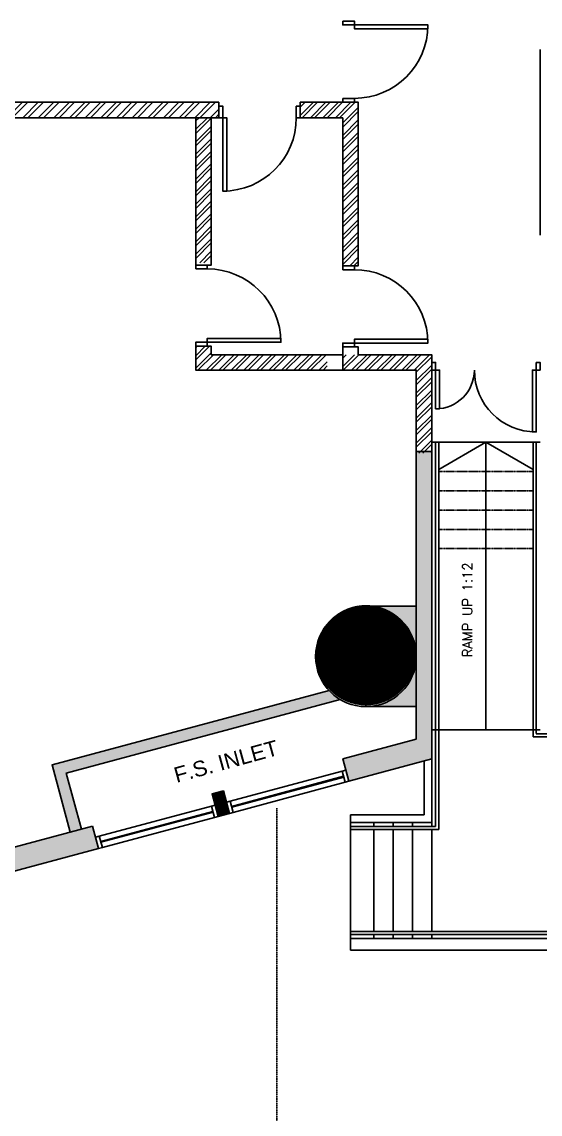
# Model space of a CAD drawing. Header units: millimetres. Extents: x -203861 to 22103, y -44552 to 100121.
# Drawn here: x -88446 to -81749, y 878 to 15011 of the extents above; entities that cross this region are included whole.
import ezdxf

# ---------------------------------------------------------------- set-up
doc = ezdxf.new("R2010")
doc.units = ezdxf.units.MM
for name, pattern in [('s2097a$0$DASHED', [0.75, 0.5, -0.25]), ('s2097a$0$HIDDEN', [0.375, 0.25, -0.125]), ('s2097a$0$HIDDEN2', [4.7625, 3.175, -1.5875])]:
    doc.linetypes.add(name, pattern=pattern)
for name, color, linetype in [('s2097a$0$EVA', 7, 's2097a$0$HIDDEN'), ('s2097a$0$Hatch', 8, 'Continuous'), ('s2097a$0$LG7$0$25', 7, 'Continuous'), ('s2097a$0$LG7$0$30', 7, 'Continuous'), ('s2097a$0$LP - Built-in Furn (High)', 2, 'Continuous'), ('s2097a$0$LP - Built-in Furn (Low) DN', 2, 'Continuous'), ('s2097a$0$LP - Door', 1, 'Continuous'), ('s2097a$0$nw-ramp', 11, 'Continuous'), ('s2097a$0$solid', 8, 'Continuous'), ('s2097a$0$wal', 3, 'Continuous')]:
    doc.layers.add(name, color=color, linetype=linetype)
doc.styles.add('s2097a$0$ROMAND', font='romand.shx', dxfattribs={"height": 150})
doc.styles.add('s2097a$0$STANDARD', font='SIMPLEX')

# ---------------------------------------------------------------- blocks, each defined once
blk = doc.blocks.new('s2097a')
h = blk.add_hatch()
h.set_pattern_fill('ANSI32', color=8, scale=15, style=0)
h.set_pattern_definition([(45, (-1932086.31, -565819.11), (-101.027881, 101.027881), []), (45, (-1932018.96, -565819.11), (-101.027881, 101.027881), [])])
h.paths.add_polyline_path([(-89999.9, 13770.6), (-89999.9, 13970.6), (-96749.7, 13970.6), (-96749.8, 13770.6)])
h.paths.add_polyline_path([(-85899.9, 13770.6), (-85899.9, 13970.6), (-87716.2, 13970.6), (-87735.1, 13951.7), (-87754.1, 13970.6), (-88999.9, 13970.6), (-88999.9, 13770.6)])
h = blk.add_hatch()
h.set_pattern_fill('ANSI32', color=8, scale=12, style=0)
h.set_pattern_definition([(45, (-1932086.31, -565819.11), (-80.822305, 80.822305), []), (45, (-1932032.43, -565819.11), (-80.822305, 80.822305), [])])
h.paths.add_polyline_path([(-84299.8, 13770.6), (-84299.8, 11854), (-84099.8, 11854), (-84099.8, 13970.6), (-84849.4, 13970.6), (-84849.4, 13770.6)])
h = blk.add_hatch()
h.set_pattern_fill('ANSI32', color=8, scale=12, style=0)
h.set_pattern_definition([(45, (-1932286.31, -565819.11), (-80.822305, 80.822305), []), (45, (-1932232.43, -565819.11), (-80.822305, 80.822305), [])])
h.paths.add_polyline_path([(-85999.9, 13770.6), (-86199.9, 13770.6), (-86199.9, 13023.9), (-85999.9, 13023.9)])
h.paths.add_polyline_path([(-85999.9, 13023.9), (-86199.9, 13023.9), (-86199.9, 11894), (-85999.9, 11894)])
h = blk.add_hatch()
h.set_pattern_fill('ANSI32', color=8, scale=12, style=0)
h.set_pattern_definition([(45, (-1932286.31, -566485.86), (-80.822305, 80.822305), []), (45, (-1932232.43, -566485.86), (-80.822305, 80.822305), [])])
h.paths.add_polyline_path([(-84499.8, 10504), (-84499.8, 10704), (-85999.9, 10704), (-85999.9, 10804), (-86199.9, 10804), (-86199.9, 10504)])
h.paths.add_polyline_path([(-85999.9, 10814), (-86199.9, 10814), (-86199.9, 10804), (-85999.9, 10804)])
h = blk.add_hatch()
h.set_pattern_fill('ANSI32', color=8, scale=12, style=0)
h.set_pattern_definition([(45, (-1932086.31, -565739.11), (-80.822305, 80.822305), []), (45, (-1932032.43, -565739.11), (-80.822305, 80.822305), [])])
edge = h.paths.add_edge_path()
edge.add_line((-83349.8, 9431.2), (-83349.8, 10504))
edge.add_line((-83349.8, 10504), (-84299.8, 10504))
edge.add_line((-84299.8, 10504), (-84299.8, 10504))
edge.add_line((-84299.8, 10504), (-84299.8, 10704))
edge.add_line((-84299.8, 10704), (-83149.8, 10704))
edge.add_line((-83149.8, 10704), (-83149.8, 9431.2))
at = {"layer": 's2097a$0$Hatch'}
blk.add_hatch(color=256, dxfattribs=at).paths.add_polyline_path([(-87454.8, 4314.7), (-87493.8, 4459.5), (-87493.8, 4459.5), (-87532.7, 4604.3), (-98086.8, 1764, -0.0314116), (-98987.8, 6400.1), (-99189.5, 6400.1, 0.0335792), (-98203.2, 1422)])
at = {"layer": 's2097a$0$solid'}
for points in [[(-83149.9, 9450.1), (-83349.9, 9450.1), (-83349.9, 7450.1), (-83349.9, 6150.1), (-83349.9, 5730), (-84298, 5474.8), (-84259, 5330.1), (-84259, 5330.1), (-84220, 5185.3), (-83149.9, 5473.3)], [(-88056.2, 5395.5), (-87822.3, 4526.4), (-87677.5, 4565.3), (-87872.4, 5289.6), (-84333.3, 6242.1, -0.0715522), (-84477, 6358.7)]]:
    blk.add_hatch(color=256, dxfattribs=at).paths.add_polyline_path(points)
at = {"layer": 's2097a$0$solid', "linetype": 'Continuous'}
blk.add_hatch(color=256, dxfattribs=at).paths.add_polyline_path([(-83349.9, 7450.1), (-83999.9, 7450.1), (-83999.9, 6150.1), (-83349.9, 6150.1)])
blk.add_line((-81749.6, 14650.8), (-81749.6, 12250.8))
at = {"color": 4, "linetype": 'Continuous'}
for p, q in [((-85899.9, 13970.6), (-88999.9, 13970.6)), ((-85899.9, 13770.6), (-85899.9, 13970.6)), ((-84849.9, 13970.6), (-84849.9, 13787.4)), ((-85899.9, 13770.6), (-88999.9, 13770.6))]:
    blk.add_line(p, q, dxfattribs=at)
for points in [[(-84299.8, 13770.6), (-84299.8, 11854), (-84099.8, 11854), (-84099.8, 13970.6), (-84849.4, 13970.6), (-84849.4, 13770.6), (-84299.8, 13770.6)], [(-85999.9, 13770.6), (-85999.9, 11864), (-86199.9, 11864), (-86199.9, 13770.6)], [(-84299.8, 10504), (-86199.9, 10504), (-86199.9, 10814), (-85999.9, 10814), (-85999.9, 10704), (-84299.8, 10704), (-84299.8, 10804), (-84099.8, 10804), (-84099.8, 10704)], [(-83349.8, 9431.2), (-83349.8, 10504), (-84299.8, 10504), (-84299.8, 10504), (-84299.8, 10704)], [(-84099.8, 10704), (-83149.8, 10704), (-83149.8, 9431.2)], [(-87822.3, 4526.4), (-88056.2, 5395.5), (-84477, 6358.7)], [(-87677.5, 4565.4), (-87872.4, 5289.6), (-84333.3, 6242.1)]]:
    blk.add_lwpolyline(points, dxfattribs=at)
at = {"layer": 's2097a$0$EVA', "color": 8, "ltscale": 10}
blk.add_lwpolyline([(-85149.9, 4836.2), (-85149.9, -15167.9, 0.4142136), (-79049.9, -21267.9), (-72199.9, -21267.9), (-72199.9, -27349.8), (-151229.4, -27349.8)], format="xyb", dxfattribs=at)
at = {"layer": 's2097a$0$LG7$0$25', "color": 1, "linetype": 'Continuous'}
for p, q in [((-83059.6, 9570.8), (-83099.6, 9570.8)), ((-83099.6, 9570.8), (-83099.6, 4600.2)), ((-83059.6, 4560.2), (-83059.6, 9570.8)), ((-81799.6, 9570.8), (-81839.6, 9570.8)), ((-81839.6, 9570.8), (-81839.6, 5760.8)), ((-81799.6, 5800.8), (-81799.6, 9570.8)), ((-83899.4, 4600.2), (-83899.4, 4650.8)), ((-83899.4, 3240.8), (-83899.4, 4560.2)), ((-83649.4, 4600.2), (-83649.4, 4650.8)), ((-83649.4, 3240.8), (-83649.4, 4560.2)), ((-83399.4, 4600.2), (-83399.4, 4650.8)), ((-83399.4, 3240.8), (-83399.4, 4560.2)), ((-83149.4, 4600.2), (-83149.4, 4650.8)), ((-83149.4, 3240.8), (-83149.4, 4560.2)), ((-83899.4, 3150.8), (-83899.4, 3200.8)), ((-83649.4, 3150.8), (-83649.4, 3200.8)), ((-83399.4, 3150.8), (-83399.4, 3200.8)), ((-83149.4, 3150.8), (-83149.4, 3200.8))]:
    blk.add_line(p, q, dxfattribs=at)
at = {"layer": 's2097a$0$LG7$0$30', "color": 1, "linetype": 'Continuous'}
for points in [[(-83999.9, 7450.1), (-83349.9, 7450.1), (-83349.9, 9450.1), (-83149.9, 9450.1), (-83149.9, 5473.3), (-83149.9, 5473.3)], [(-83999.9, 6150.1), (-83349.9, 6150.1), (-83349.9, 5730)], [(-83349.9, 5730), (-84298, 5474.8)], [(-83149.9, 5473.3), (-84220, 5185.3), (-84298, 5474.8), (-84220, 5185.3)]]:
    blk.add_lwpolyline(points, dxfattribs=at)
blk.add_lwpolyline([(-83349.9, 6800.1, 1), (-84649.9, 6800.1, 1)], format="xyb", close=True, dxfattribs=at)
for points in [[(-85755.7, 4927.3), (-84307.3, 5317.1), (-84289.1, 5249.5), (-85737.5, 4859.7)], [(-85734.9, 4850), (-84286.5, 5239.8), (-84268.3, 5172.2), (-85716.7, 4782.4)], [(-84268.3, 5172.3), (-84220, 5185.3), (-84259, 5330.1), (-84307.3, 5317.1)], [(-85909.8, 4730.5), (-85765, 4769.5), (-85842.9, 5059.1), (-85987.7, 5020.1)], [(-87445.5, 4472.5), (-85997.1, 4862.3), (-85978.9, 4794.7), (-87427.3, 4404.9)], [(-85958.1, 4717.5), (-85909.8, 4730.5), (-85948.8, 4875.3), (-85997.1, 4862.3)], [(-85765, 4769.5), (-85716.7, 4782.5), (-85755.7, 4927.3), (-85804, 4914.3)], [(-87424.7, 4395.2), (-85976.3, 4785), (-85958.1, 4717.4), (-87406.5, 4327.6)], [(-87454.8, 4314.7), (-87406.5, 4327.7), (-87445.5, 4472.5), (-87493.8, 4459.5)]]:
    blk.add_lwpolyline(points, close=True, dxfattribs=at)
at = {"layer": 's2097a$0$LP - Built-in Furn (Low) DN', "color": 1, "linetype": 'Continuous'}
for p, q in [((-81749.6, 9570.8), (-83149.6, 9570.8)), ((-81749.6, 5850.8), (-83149.6, 5850.8))]:
    blk.add_line(p, q, dxfattribs=at)
at = {"layer": 's2097a$0$LP - Built-in Furn (Low) DN', "color": 8}
for p, q in [((-82449.3, 9570.8), (-83059.3, 9218.6)), ((-82449.6, 9570.8), (-82449.6, 5850.8)), ((-82449.3, 9570.8), (-81839.3, 9218.6))]:
    blk.add_line(p, q, dxfattribs=at)
at = {"layer": 's2097a$0$LP - Built-in Furn (Low) DN', "color": 8, "linetype": 's2097a$0$DASHED'}
for p, q in [((-83059.6, 9194.3), (-81839.6, 9194.3)), ((-83059.6, 8944.3), (-81839.6, 8944.3)), ((-83059.6, 8694.3), (-81839.6, 8694.3)), ((-83059.6, 8444.3), (-81839.6, 8444.3)), ((-83059.6, 8194.3), (-81839.6, 8194.3))]:
    blk.add_line(p, q, dxfattribs=at)
at = {"layer": 's2097a$0$LP - Door'}
for points in [[(-84299.8, 15020.6), (-84299.8, 14970.6), (-84149.8, 14970.6), (-84149.8, 15020.6)], [(-84149.8, 14970.6), (-84149.8, 14920.6), (-83199.8, 14920.6), (-83199.8, 14970.6)], [(-84299.8, 14020.6), (-84299.8, 13970.6), (-84149.8, 13970.6), (-84149.8, 14020.6)], [(-85899.9, 13920.6), (-85849.9, 13920.6), (-85849.9, 13770.6), (-85899.9, 13770.6)], [(-84899.9, 13920.6), (-84849.9, 13920.6), (-84849.9, 13770.6), (-84899.9, 13770.6)], [(-85849.9, 13770.6), (-85799.9, 13770.6), (-85799.9, 12820.6), (-85849.9, 12820.6)], [(-86199.9, 11814), (-86199.9, 11864), (-86049.9, 11864), (-86049.9, 11814)], [(-84299.8, 11804), (-84299.8, 11854), (-84149.8, 11854), (-84149.8, 11804)], [(-86049.9, 10864), (-86049.9, 10914), (-85099.9, 10914), (-85099.9, 10864)], [(-84149.8, 10854), (-84149.8, 10904), (-83199.8, 10904), (-83199.8, 10854)], [(-86199.9, 10814), (-86199.9, 10864), (-86049.9, 10864), (-86049.9, 10814)], [(-84299.8, 10804), (-84299.8, 10854), (-84149.8, 10854), (-84149.8, 10804)], [(-83149.3, 10604), (-83099.3, 10604), (-83099.3, 10504), (-83149.3, 10504)], [(-81799.3, 10604), (-81749.3, 10604), (-81749.3, 10504), (-81799.3, 10504)], [(-83099.3, 10504), (-83049.3, 10504), (-83049.3, 10004), (-83099.3, 10004)], [(-81799.3, 10504), (-81849.3, 10504), (-81849.3, 9704), (-81799.3, 9704)]]:
    blk.add_lwpolyline(points, close=True, dxfattribs=at)
for centre, radius, start, end in [((-83099.3, 10504), 500, 270, 0), ((-81799.3, 10504), 800, 180, 270)]:
    blk.add_arc(centre, radius, start, end, dxfattribs=at)
blk.add_ellipse((-84149.8, 14970.6), major_axis=(671.8, 671.8), ratio=1, start_param=3.9269908, end_param=5.4977871, dxfattribs=at)
at = {"layer": 's2097a$0$LP - Door', "extrusion": (0, 0, -1)}
for centre, major_axis, start_param, end_param in [((-85849.9, 13770.6), (671.8, 671.8), 0.7853982, 2.3561945), ((-86049.9, 10864), (-671.8, 671.8), 0.7853982, 2.3561945), ((-84149.8, 10854), (671.8, -671.8), 3.9269908, 5.4977871)]:
    blk.add_ellipse(centre, major_axis=major_axis, ratio=1, start_param=start_param, end_param=end_param, dxfattribs=at)
at = {"layer": 's2097a$0$nw-ramp', "color": 1}
for p, q in [((-81799.9, 5800.1), (-69769.9, 5800.1)), ((-81839.9, 5760.1), (-69769.9, 5760.1)), ((-83099.6, 4600.2), (-84199.4, 4600.2)), ((-83059.6, 4560.2), (-84199.4, 4560.2)), ((-84199.4, 3200.8), (-84199.4, 3240.8)), ((-72709.6, 3240.8), (-84199.4, 3240.8)), ((-72709.6, 3200.8), (-84199.4, 3200.8)), ((-84199.4, 3150.8), (-84199.4, 3000.8)), ((-72709.9, 3150.1), (-84199.4, 3150.1)), ((-84199.4, 3000.1), (-72709.9, 3000.1))]:
    blk.add_line(p, q, dxfattribs=at)
for points in [[(-84199.4, 4650.8), (-83149.4, 4650.8), (-83149.4, 5473.4)], [(-84199.4, 4750.8), (-83249.4, 4750.8), (-83249.4, 5446.5)], [(-84199.4, 3000.8), (-84199.4, 4750.8)]]:
    blk.add_lwpolyline(points, dxfattribs=at)
at = {"layer": 's2097a$0$solid', "const_width": 650}
blk.add_lwpolyline([(-84325.3, 6815.9, 1), (-83675.3, 6815.9, 1)], format="xyb", close=True, dxfattribs=at)
at = {"layer": 's2097a$0$solid', "linetype": 'Continuous'}
blk.add_lwpolyline([(-83349.9, 7450.1), (-83999.9, 7450.1), (-83999.9, 6150.1), (-83349.9, 6150.1)], close=True, dxfattribs=at)
at = {"layer": 's2097a$0$solid', "linetype": 'Continuous', "const_width": 300}
blk.add_lwpolyline([(-85803.9, 4914.3), (-85948.8, 4875.3)], dxfattribs=at)
at = {"layer": 's2097a$0$wal', "linetype": 's2097a$0$HIDDEN2', "ltscale": 4000}
for points in [[(-87532.7, 4604.3), (-87454.8, 4314.7), (-98203.2, 1422)], [(-98086.8, 1764), (-87532.7, 4604.3)]]:
    blk.add_lwpolyline(points, dxfattribs=at)
at = {"layer": 's2097a$0$LP - Built-in Furn (High)', "color": 3, "insert": (-86501, 5355.5), "char_height": 200, "attachment_point": 1, "rotation": 15.38194, "style": 's2097a$0$ROMAND'}
blk.add_mtext('{\\fArial|b0|i0|c0|p34;F.S. INLET}', dxfattribs=at)
at = {"layer": 's2097a$0$LP - Built-in Furn (Low) DN', "color": 8, "style": 's2097a$0$STANDARD'}
blk.add_text('RAMP UP 1:12', height=125, rotation=90, dxfattribs=at).set_placement((-82626.4, 6789.9))

msp = doc.modelspace()

# ---------------------------------------------------------------- block references
msp.add_blockref('s2097a', (0, 0))

doc.saveas('drawing.dxf')
